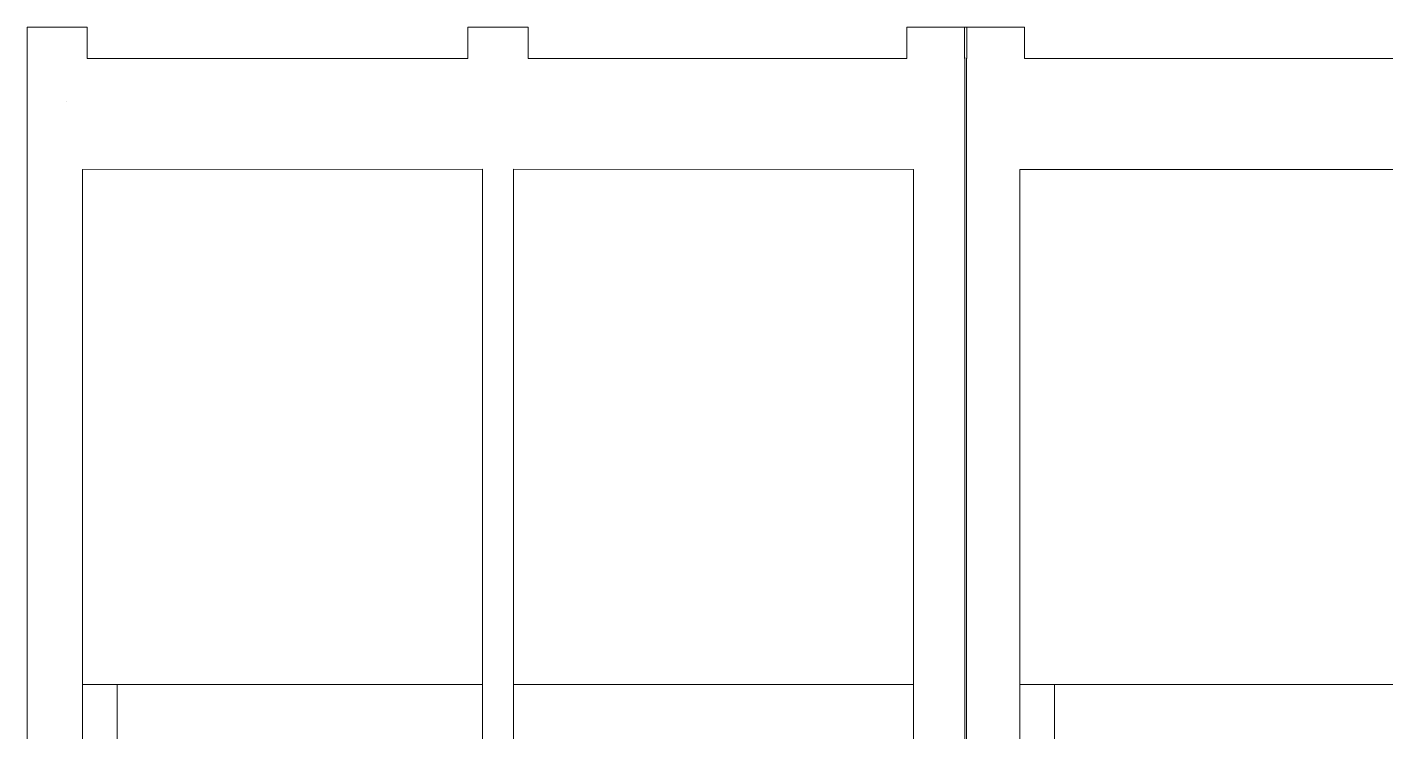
# Model space of a CAD drawing. Header units: inches. Extents: x 108 to 408, y -440 to -140.
# Drawn here: x 179.9 to 258, y -236.6 to -196.1 of the extents above; entities that cross this region are included whole.
import ezdxf

# ---------------------------------------------------------------- set-up
doc = ezdxf.new("R2010")
doc.units = ezdxf.units.IN
doc.header["$MEASUREMENT"] = 0
doc.layers.add('Layer 1', color=7, linetype='Continuous')

# ---------------------------------------------------------------- blocks, each defined once
blk = doc.blocks.new('block 9')
at = {"layer": 'Layer 1', "color": 250, "lineweight": 9}
for points in [[(179.885, -197.912), (179.885, -197.912), (179.885, -196.112), (183.338, -196.112), (183.338, -197.912), (183.338, -197.912)], [(205.209, -197.912), (205.209, -197.912), (205.209, -196.112), (208.662, -196.112), (208.662, -197.912), (208.662, -197.912)], [(230.432, -197.912), (230.432, -197.912), (230.432, -196.112), (233.885, -196.112), (233.885, -197.912), (233.885, -197.912)], [(179.885, -197.886), (179.885, -317.912)], [(183.338, -197.912), (201.488, -197.912), (204.635, -197.912), (205.209, -197.912)], [(208.662, -197.912), (230.432, -197.912)], [(233.856, -197.886), (233.856, -317.912)], [(182.124, -200.382), (182.124, -200.382)], [(206.042, -204.272), (183.063, -204.286), (183.063, -317.912)], [(206.042, -204.272), (206.042, -317.912), (207.832, -317.912), (207.832, -204.272)], [(230.812, -317.912), (230.812, -204.286), (207.832, -204.272)], [(183.063, -233.889), (206.042, -233.889)], [(185.063, -233.889), (185.063, -317.912)], [(230.812, -233.889), (207.832, -233.889)]]:
    blk.add_lwpolyline(points, dxfattribs=at)
blk = doc.blocks.new('block 10')
at = {"layer": 'Layer 1', "color": 250, "lineweight": 9}
for points in [[(233.738, -197.912), (233.738, -197.912), (233.738, -196.112), (237.191, -196.112), (237.191, -197.912), (237.191, -197.912)], [(233.738, -197.912), (233.738, -197.912)], [(233.767, -197.859), (233.767, -317.912)], [(233.767, -197.912), (233.767, -197.912)], [(237.191, -197.912), (255.34, -197.912), (258.487, -197.912), (259.062, -197.912)], [(259.895, -204.285), (236.916, -204.285), (236.916, -317.912)], [(236.916, -233.889), (259.895, -233.889)], [(238.916, -233.889), (238.916, -317.912)]]:
    blk.add_lwpolyline(points, dxfattribs=at)

msp = doc.modelspace()

# ---------------------------------------------------------------- block references
at = {"layer": 'Layer 1'}
for name in ['block 9', 'block 10']:
    msp.add_blockref(name, (0, 0), dxfattribs=at)

doc.saveas('drawing.dxf')
